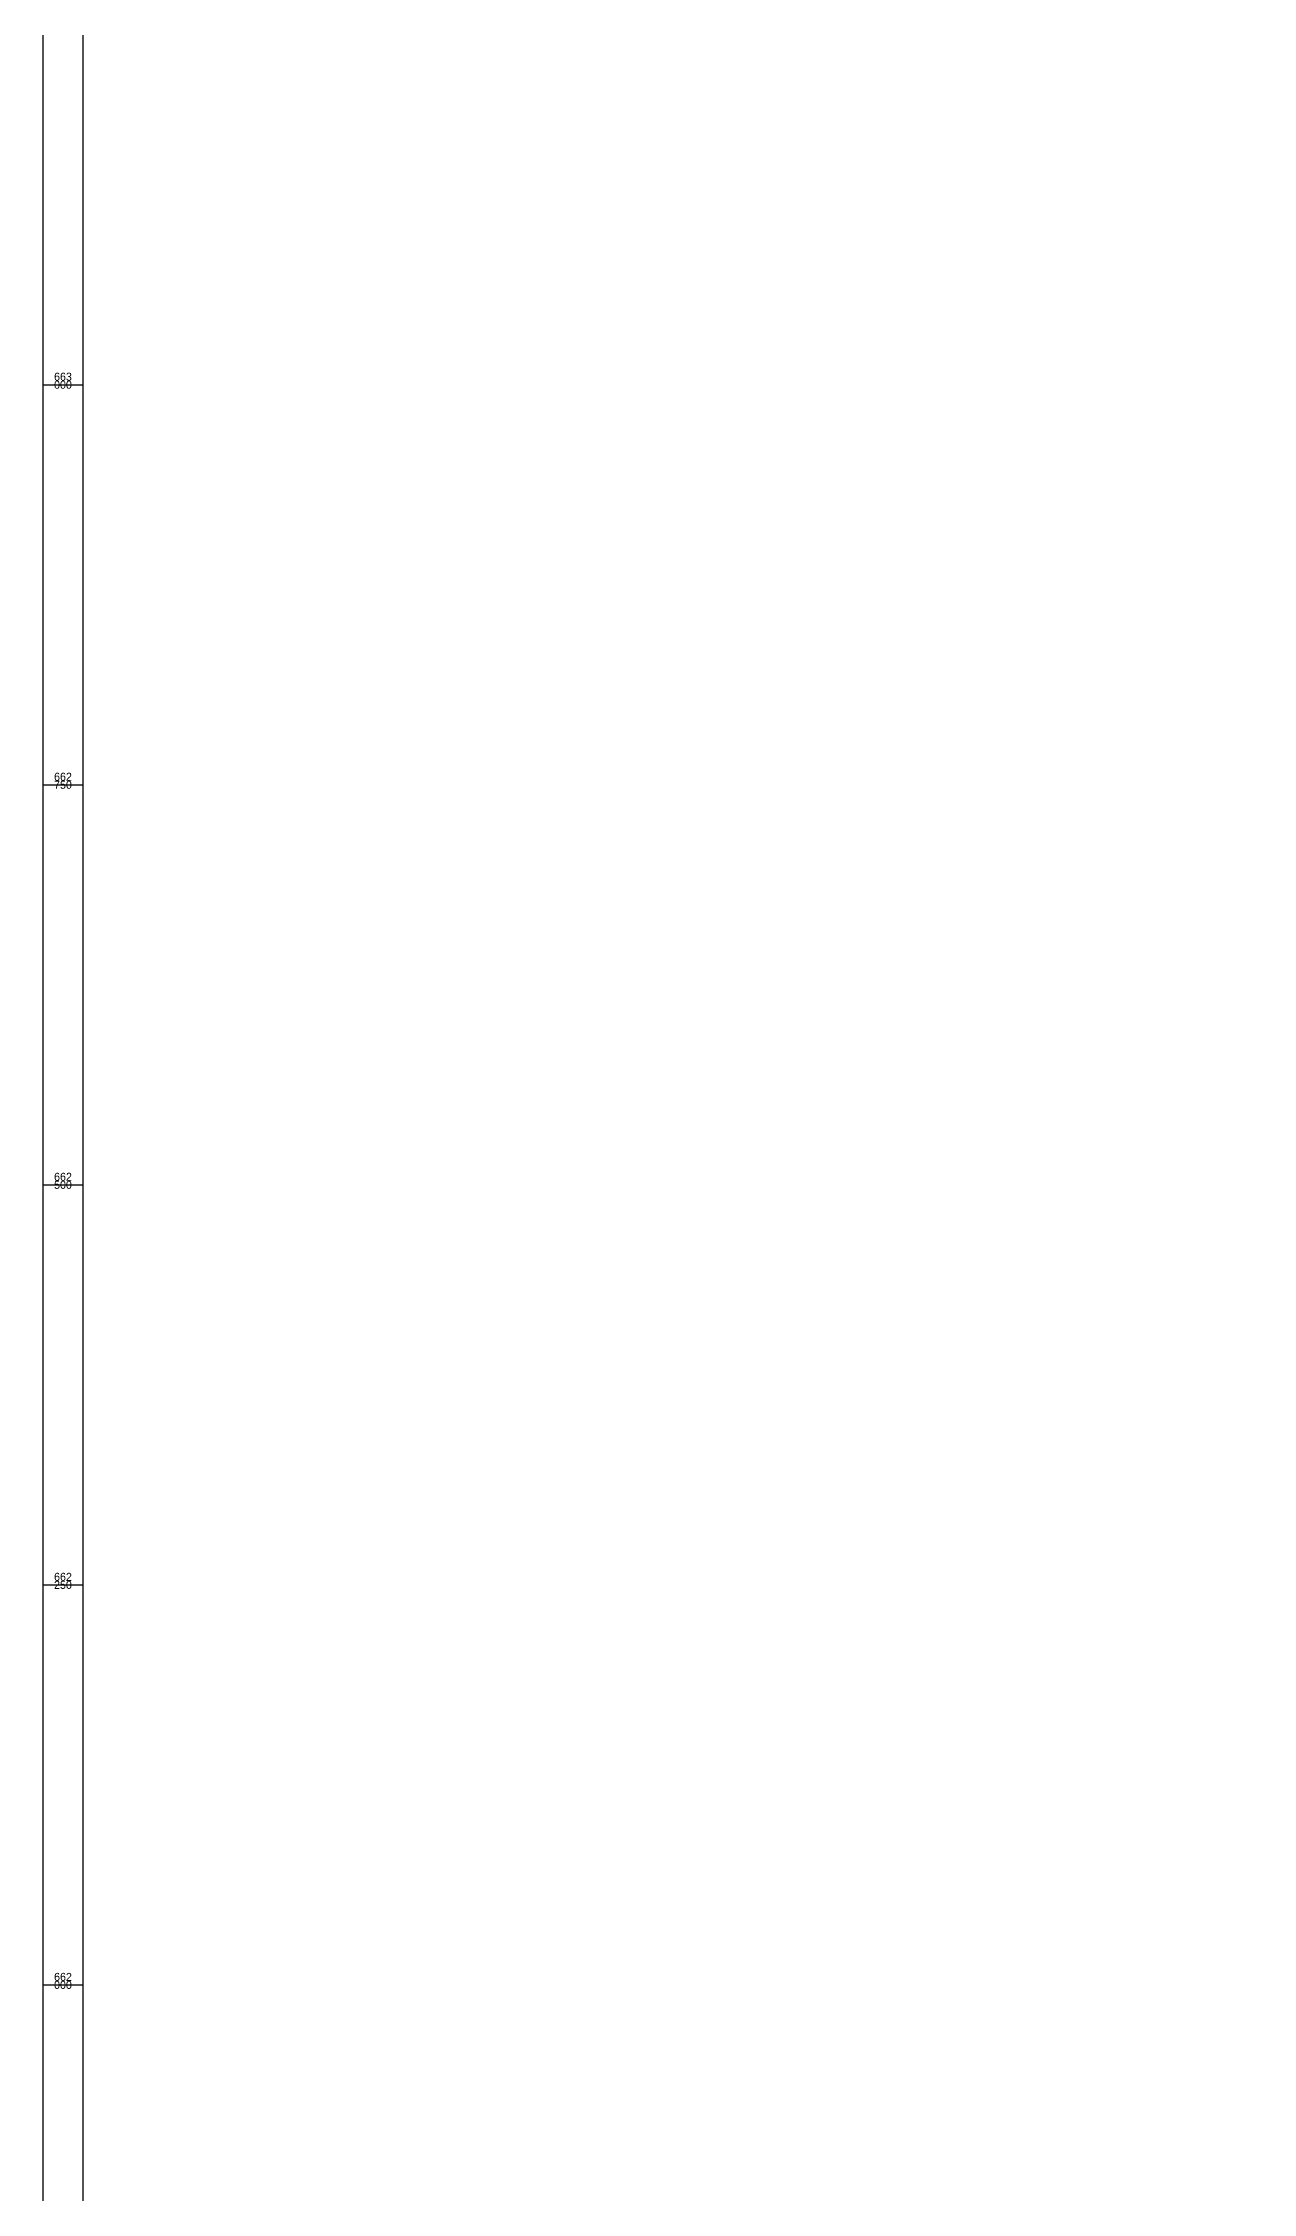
# Model space of a CAD drawing. Extents: x -493 to 187849, y -1657 to 664362.
# Drawn here: x 183412 to 184168, y 661870 to 663214 of the extents above; entities that cross this region are included whole.
import ezdxf
from ezdxf.enums import TextEntityAlignment as Align

# ---------------------------------------------------------------- set-up
doc = ezdxf.new("R2010")
doc.units = 0
doc.header["$MEASUREMENT"] = 0
doc.layers.get('0').update_dxf_attribs({"linetype": 'CONTINUOUS'})
doc.layers.add('TR_GILYON', color=7, linetype='CONTINUOUS')
doc.styles.add('TRHEBTXT', font='HEBTXT.SHX')

msp = doc.modelspace()

# ---------------------------------------------------------------- linework, layer by layer
at = {"linetype": 'CONTINUOUS'}
msp.add_lwpolyline([(183437.3, 663871.2), (183437.3, 658946.8)], dxfattribs=at)
at = {"layer": 'TR_GILYON', "linetype": 'CONTINUOUS'}
for p, q in [((183412.3, 663000), (183437.3, 663000)), ((183412.3, 662750), (183437.3, 662750)), ((183412.3, 662500), (183437.3, 662500)), ((183412.3, 662250), (183437.3, 662250)), ((183412.3, 662000), (183437.3, 662000))]:
    msp.add_line(p, q, dxfattribs=at)
for points in [[(183412.3, 658921.8), (187848.8, 658921.8), (187848.8, 664361.7), (183412.3, 664361.7), (183412.3, 658921.8)], [(183437.3, 658946.8), (187823.8, 658946.8), (187823.8, 664336.7), (183437.3, 664336.7), (183437.3, 658946.8)]]:
    msp.add_lwpolyline(points, dxfattribs=at)

# ---------------------------------------------------------------- texts
at = {"layer": 'TR_GILYON', "linetype": 'CONTINUOUS', "style": 'TRHEBTXT'}
for s, p in [('663', (183424.8, 663002.5)), ('000', (183424.8, 662997.5)), ('662', (183424.8, 662752.5)), ('750', (183424.8, 662747.5)), ('500', (183424.8, 662497.5)), ('662', (183424.8, 662502.5)), ('662', (183424.8, 662252.5)), ('250', (183424.8, 662247.5)), ('000', (183424.8, 661997.5)), ('662', (183424.8, 662002.5))]:
    msp.add_text(s, height=5, dxfattribs=at).set_placement(p, align=Align.CENTER)

doc.saveas('drawing.dxf')
